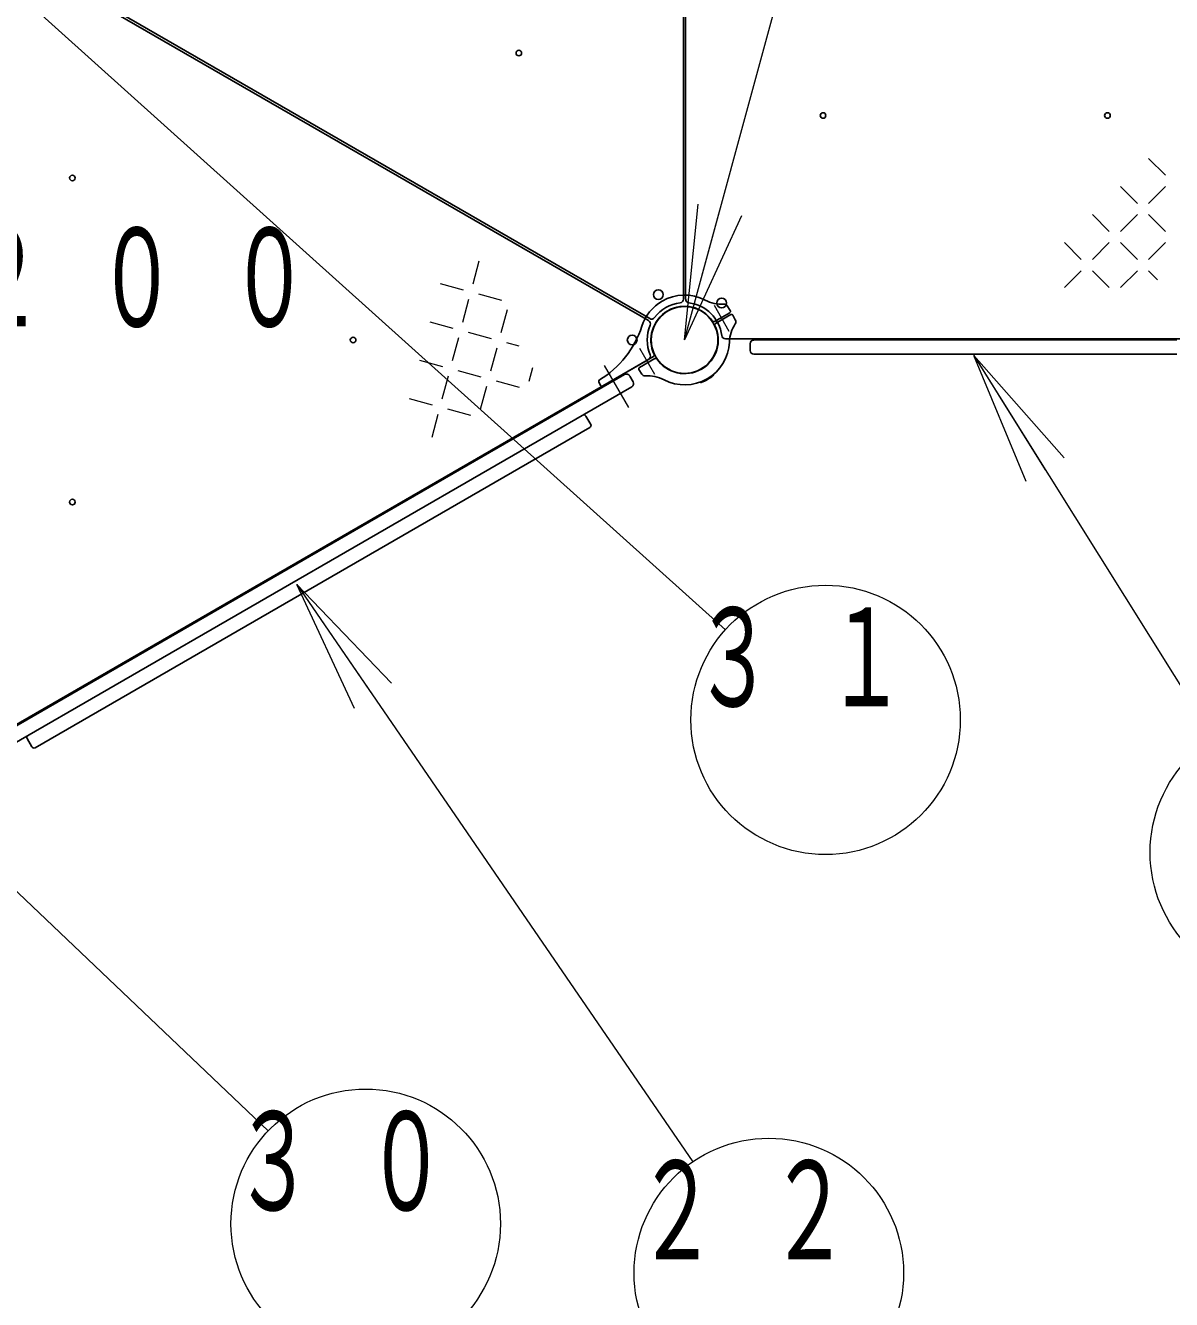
# Model space of a CAD drawing. Units: millimetres on the paper, scale 1:60. Extents: x -385 to 76, y -594 to 267.
# Drawn here: x -236.77 to -211.26, y 77.64 to 106.02 of the extents above; entities that cross this region are included whole.
import ezdxf

# ---------------------------------------------------------------- set-up
doc = ezdxf.new("R2010")
doc.units = ezdxf.units.MM
doc.linetypes.add('USER2', pattern=[6, 3, -1, 1, -1])
doc.layers.add('1_60', color=7, linetype='Continuous', lineweight=25)
doc.styles.add('ＭＳ ゴシック', font='')
doc.styles.get('ＭＳ ゴシック').set_extended_font_data('MS Gothic')

msp = doc.modelspace()

# ---------------------------------------------------------------- linework, layer by layer
at = {"layer": '1_60', "lineweight": 13}
for p, q in [((-222.098, 99.012), (-215.178, 124.456)), ((-239.409, 108.946), (-221.189, 92.557)), ((-211.767, 103.055), (-211.392, 102.68)), ((-212.392, 102.43), (-212.017, 102.055)), ((-211.767, 102.055), (-211.392, 102.43)), ((-222.098, 99.012), (-221.794, 102.038)), ((-222.098, 99.012), (-221.311, 101.906)), ((-220.829, 101.775), (-222.098, 99.012)), ((-213.017, 101.805), (-212.642, 101.43)), ((-212.392, 101.43), (-212.017, 101.805)), ((-211.767, 101.805), (-211.392, 101.43)), ((-213.642, 101.18), (-213.267, 100.805)), ((-213.017, 100.805), (-212.642, 101.18)), ((-212.392, 101.18), (-212.017, 100.805)), ((-211.767, 100.805), (-211.392, 101.18)), ((-213.642, 100.18), (-213.267, 100.555)), ((-213.017, 100.555), (-212.642, 100.18)), ((-212.392, 100.18), (-212.017, 100.555)), ((-211.767, 100.555), (-211.567, 100.355)), ((-214.492, 95.858), (-215.66, 98.666)), ((-215.66, 98.666), (-213.644, 96.389)), ((-215.66, 98.666), (-214.068, 96.123)), ((-215.66, 98.666), (-210.324, 90.142)), ((-229.446, 90.806), (-230.729, 93.563)), ((-230.729, 93.563), (-228.621, 91.372)), ((-230.729, 93.563), (-229.033, 91.089)), ((-230.729, 93.563), (-221.918, 80.708)), ((-239.321, 88.964), (-231.371, 81.397))]:
    msp.add_line(p, q, dxfattribs=at)
at = {"layer": '1_60', "color": 4}
for p, q in [((-222.123, 118.102), (-222.123, 99.922)), ((-222.074, 109.012), (-222.074, 99.922)), ((-238.643, 108.535), (-222.899, 99.445)), ((-222.874, 99.488), (-238.619, 108.578)), ((-215.849, 99.037), (-221.188, 99.037)), ((-215.849, 99.037), (-210.509, 99.037)), ((-222.899, 98.578), (-238.643, 89.488))]:
    msp.add_line(p, q, dxfattribs=at)
at = {"layer": '1_60', "color": 4, "lineweight": 13}
for p, q in [((-226.677, 100.767), (-226.814, 100.255)), ((-227.543, 100.267), (-227.031, 100.13)), ((-226.906, 99.913), (-227.043, 99.401)), ((-226.689, 100.038), (-226.177, 99.901)), ((-226.052, 99.685), (-226.189, 99.172)), ((-227.772, 99.413), (-227.259, 99.276)), ((-227.134, 99.06), (-227.272, 98.547)), ((-226.918, 99.185), (-226.406, 99.047)), ((-226.281, 98.831), (-226.418, 98.319)), ((-226.064, 98.956), (-225.791, 98.883)), ((-228, 98.56), (-227.488, 98.422)), ((-227.363, 98.206), (-227.5, 97.694)), ((-227.147, 98.331), (-226.634, 98.194)), ((-225.483, 98.394), (-225.564, 98.09)), ((-226.509, 97.977), (-226.647, 97.465)), ((-226.293, 98.102), (-225.781, 97.965)), ((-228.229, 97.706), (-227.717, 97.569)), ((-227.592, 97.352), (-227.729, 96.84)), ((-227.375, 97.477), (-226.863, 97.34))]:
    msp.add_line(p, q, dxfattribs=at)
at = {"layer": '1_60', "linetype": 'USER2', "lineweight": 13}
for p, q in [((-221.102, 99.203), (-221.434, 99.778)), ((-222.762, 98.245), (-223.094, 98.82)), ((-223.889, 98.447), (-223.346, 97.507))]:
    msp.add_line(p, q, dxfattribs=at)
at = {"layer": '1_60', "color": 2}
for p, q in [((-221.434, 99.424), (-221.094, 99.62)), ((-221.082, 99.667), (-221.147, 99.77)), ((-221.409, 99.381), (-221.069, 99.577)), ((-221.023, 99.564), (-220.961, 99.448)), ((-222.787, 98.643), (-223.921, 97.988)), ((-222.762, 98.599), (-223.102, 98.403)), ((-223.114, 98.357), (-223.05, 98.254)), ((-223.968, 98.002), (-224.007, 98.08))]:
    msp.add_line(p, q, dxfattribs=at)
at = {"layer": '1_60'}
for p, q in [((-220.64, 98.778), (-220.64, 98.928)), ((-220.557, 99.012), (-211.14, 99.012)), ((-220.557, 98.695), (-211.14, 98.695)), ((-238.084, 89.782), (-223.433, 98.241)), ((-223.244, 98.08), (-223.319, 98.21)), ((-221.461, 98.241), (-221.459, 98.239)), ((-237.925, 89.508), (-223.275, 97.967)), ((-221.749, 98.074), (-221.748, 98.072)), ((-236.561, 89.93), (-224.206, 97.063)), ((-224.188, 97.131), (-224.296, 97.319)), ((-236.629, 89.949), (-236.737, 90.136))]:
    msp.add_line(p, q, dxfattribs=at)
at = {"layer": '1_60', "color": 4}
for centre, radius in [((-225.789, 105.403), 0.0625), ((-235.729, 102.62), 0.0625), ((-222.682, 100.022), 0.108), ((-229.479, 99.012), 0.0625), ((-223.265, 99.012), 0.108), ((-235.729, 95.403), 0.0625)]:
    msp.add_circle(centre, radius, dxfattribs=at)
at = {"layer": '1_60'}
for centre, radius in [((-219.015, 104.012), 0.0625), ((-212.682, 104.012), 0.0625), ((-221.274, 99.836), 0.108), ((-222.099, 99.012), 0.743), ((-222.098, 99.012), 0.743), ((-222.098, 99.012), 0.743), ((-222.098, 99.012), 0.743), ((-222.098, 99.012), 0.743)]:
    msp.add_circle(centre, radius, dxfattribs=at)
at = {"layer": '1_60', "lineweight": 13}
for centre in [(-218.959, 90.551), (-208.732, 87.599), (-229.198, 79.329), (-220.222, 78.234)]:
    msp.add_circle(centre, 3, dxfattribs=at)
at = {"layer": '1_60', "color": 2}
for centre, radius, start, end in [((-222.098, 99.012), 1, 62.7272, 120), ((-221.258, 100.641), 0.833, 242.7272, 272.5412), ((-222.098, 99.012), 1, 120, 162.2172), ((-222.098, 99.012), 0.75, 120, 205.7293), ((-222.098, 99.012), 0.75, 34.2707, 120), ((-221.217, 99.725), 0.0833, 32, 92.5412), ((-221.217, 99.725), 0.0833, 32, 92.5412), ((-221.111, 99.649), 0.0333, 300, 32), ((-225.114, 99.979), 2.167, 301.0842, 342.2172), ((-222.098, 99.012), 0.75, 300, 25.7293), ((-221.451, 99.453), 0.0333, 214.2707, 300), ((-221.392, 99.352), 0.0333, 120, 205.7293), ((-220.267, 98.924), 0.833, 147.4588, 177.2728), ((-221.052, 99.548), 0.0333, 28, 120), ((-221.04, 99.418), 0.0833, 327.4588, 28), ((-222.098, 99.012), 1, 300, 357.2728), ((-222.804, 98.672), 0.0333, 300, 25.7293), ((-222.745, 98.571), 0.0333, 34.2707, 120), ((-222.098, 99.012), 0.75, 214.2707, 300), ((-223.086, 98.374), 0.0333, 120, 212), ((-222.979, 98.298), 0.0833, 212, 272.5412), ((-222.938, 97.382), 0.833, 62.7272, 92.5412), ((-223.978, 98.095), 0.0333, 121.0841, 207), ((-223.938, 98.017), 0.0333, 207, 300), ((-222.098, 99.012), 1, 242.7272, 300)]:
    msp.add_arc(centre, radius, start, end, dxfattribs=at)
at = {"layer": '1_60', "color": 4}
for centre, radius, start, end in [((-222.207, 99.922), 0.0833, 276.7872, 0), ((-221.99, 99.922), 0.0833, 180, 263.2128), ((-222.098, 99.012), 0.833, 96.7872, 143.2128), ((-222.098, 99.012), 0.833, 156.7872, 203.2128), ((-222.941, 99.373), 0.0833, 336.7872, 60), ((-222.833, 99.56), 0.0833, 240, 323.2128), ((-221.188, 99.12), 0.0833, 186.7872, 270), ((-222.941, 98.65), 0.0833, 300, 23.2128)]:
    msp.add_arc(centre, radius, start, end, dxfattribs=at)
at = {"layer": '1_60'}
for centre, radius, start, end in [((-222.099, 99.012), 0.833, 6.7872, 83.2128), ((-220.557, 98.928), 0.0833, 90, 180), ((-220.557, 98.778), 0.0833, 180, 270), ((-223.392, 98.169), 0.0833, 30, 120), ((-222.098, 99.012), 1.017, 300, 308.6269), ((-221.474, 98.23), 0.0167, 308.6269, 30), ((-223.317, 98.039), 0.0833, 300, 30), ((-221.734, 98.08), 0.0167, 210, 291.3731), ((-222.098, 99.012), 1.017, 291.3731, 300), ((-224.34, 97.294), 0.05, 30, 120), ((-224.231, 97.106), 0.05, 300, 30), ((-236.694, 90.161), 0.05, 120, 210), ((-236.586, 89.974), 0.05, 210, 300)]:
    msp.add_arc(centre, radius, start, end, dxfattribs=at)

# ---------------------------------------------------------------- texts
at = {"layer": '1_60', "char_height": 2.199, "style": 'ＭＳ ゴシック'}
for s, insert, attachment_point in [('\\T1.64;\\W0.6;２００', (-238.145, 101.512), 1), ('\\T1.64;\\W0.6;３１', (-218.959, 93.051), 2), ('\\T1.64;\\W0.6;３０', (-229.198, 81.829), 2), ('\\T1.64;\\W0.6;２２', (-220.222, 80.734), 2)]:
    msp.add_mtext(s, dxfattribs=dict(at, insert=insert, attachment_point=attachment_point))

doc.saveas('drawing.dxf')
